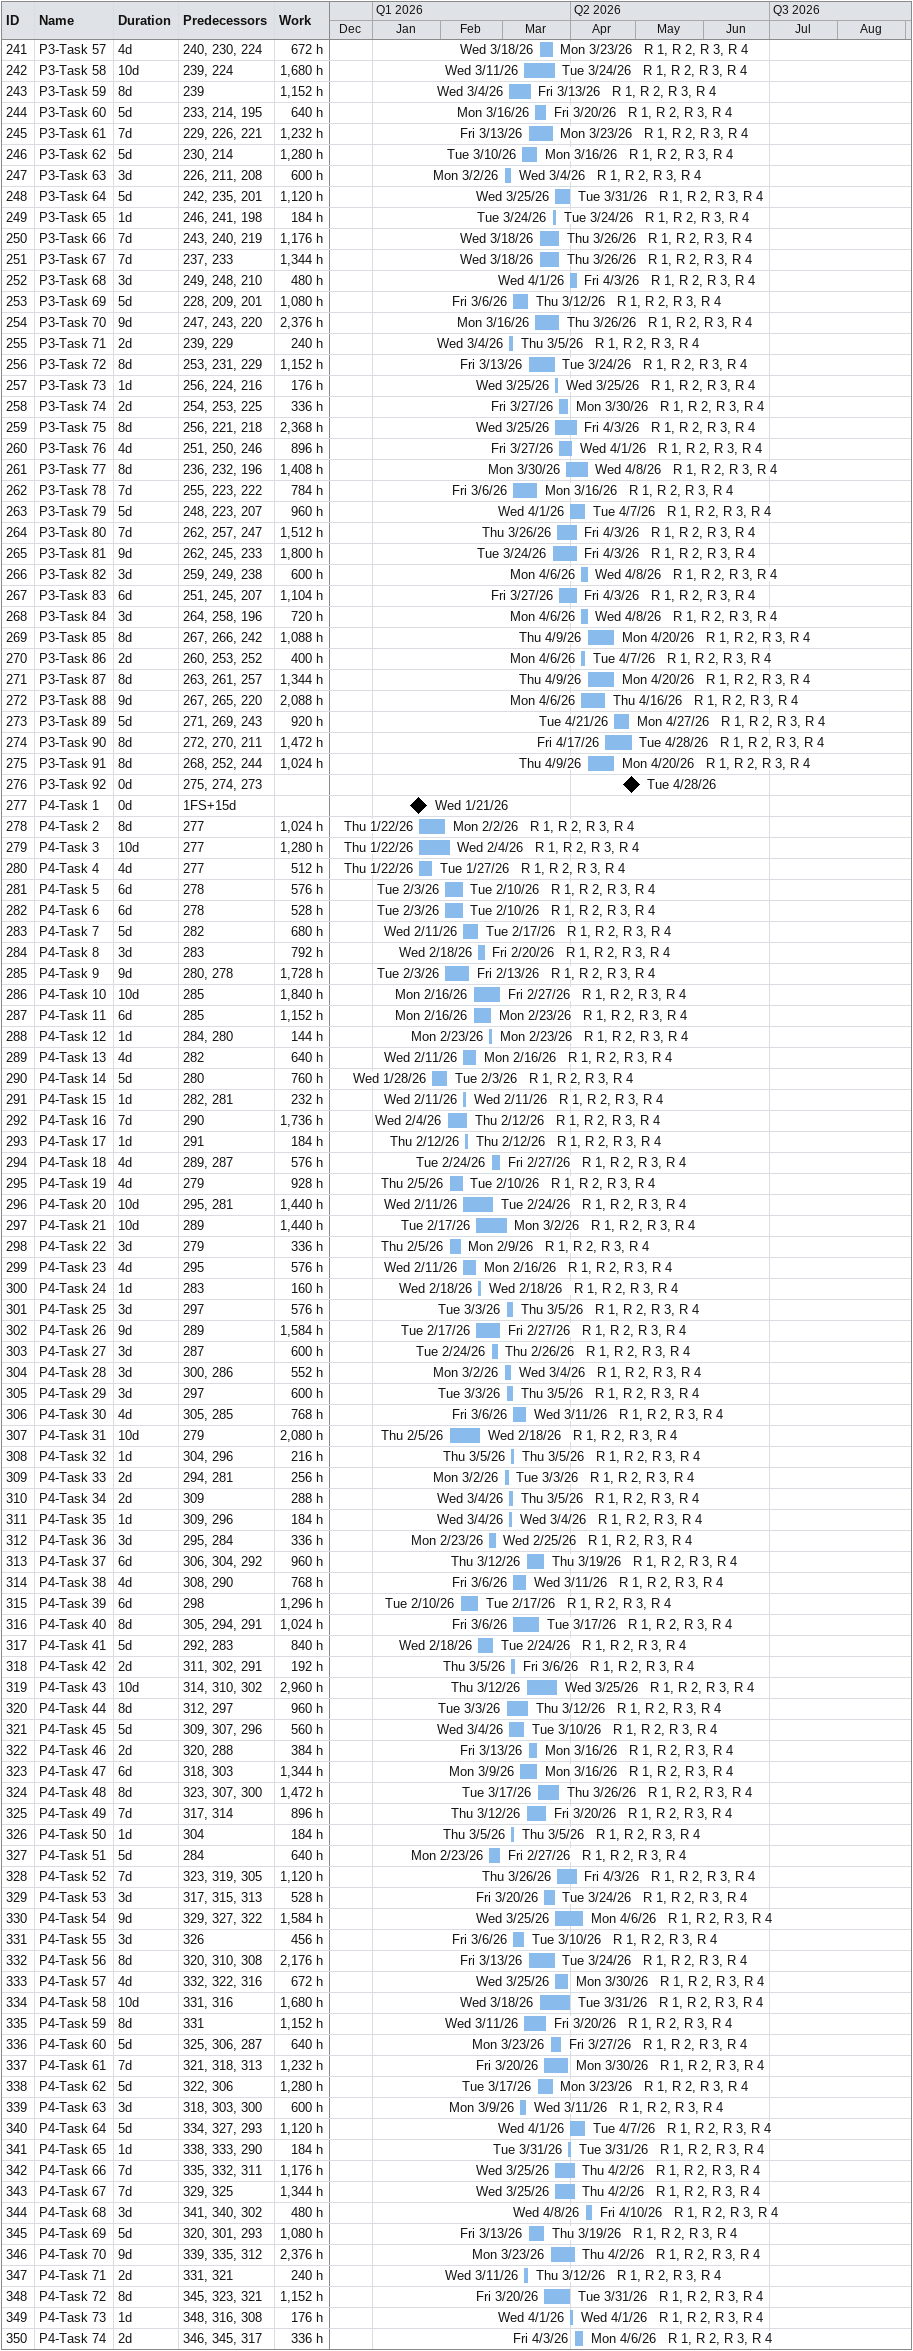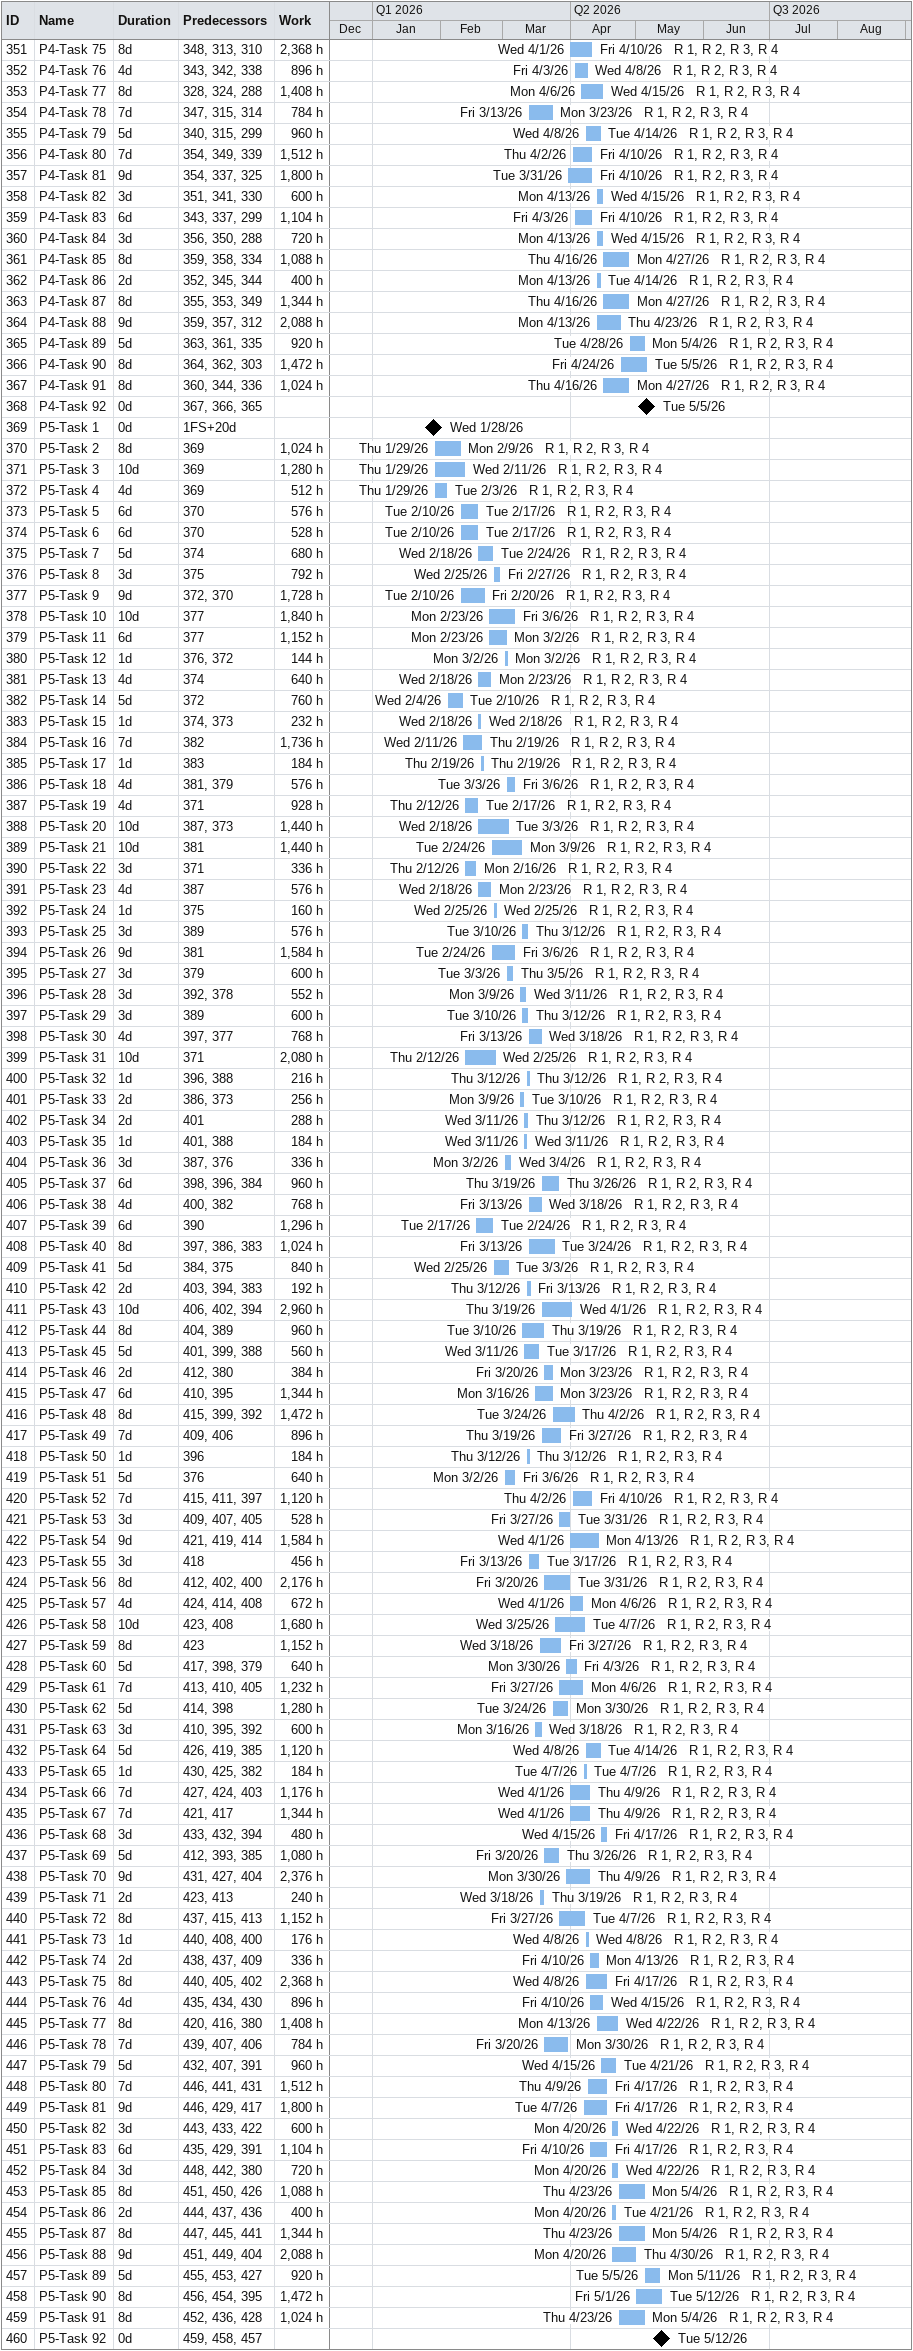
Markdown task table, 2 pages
| ID | Task | Duration | Start | Finish | Predecessors | Resources | Work (h) |
|---|---|---|---|---|---|---|---|
| 241 | P3-Task 57 | 4d | 2026-03-18 | 2026-03-23 | 240, 230, 224 | R 1, R 2, R 3, R 4 | 672 |
| 242 | P3-Task 58 | 10d | 2026-03-11 | 2026-03-24 | 239, 224 | R 1, R 2, R 3, R 4 | 1680 |
| 243 | P3-Task 59 | 8d | 2026-03-04 | 2026-03-13 | 239 | R 1, R 2, R 3, R 4 | 1152 |
| 244 | P3-Task 60 | 5d | 2026-03-16 | 2026-03-20 | 233, 214, 195 | R 1, R 2, R 3, R 4 | 640 |
| 245 | P3-Task 61 | 7d | 2026-03-13 | 2026-03-23 | 229, 226, 221 | R 1, R 2, R 3, R 4 | 1232 |
| 246 | P3-Task 62 | 5d | 2026-03-10 | 2026-03-16 | 230, 214 | R 1, R 2, R 3, R 4 | 1280 |
| 247 | P3-Task 63 | 3d | 2026-03-02 | 2026-03-04 | 226, 211, 208 | R 1, R 2, R 3, R 4 | 600 |
| 248 | P3-Task 64 | 5d | 2026-03-25 | 2026-03-31 | 242, 235, 201 | R 1, R 2, R 3, R 4 | 1120 |
| 249 | P3-Task 65 | 1d | 2026-03-24 | 2026-03-24 | 246, 241, 198 | R 1, R 2, R 3, R 4 | 184 |
| 250 | P3-Task 66 | 7d | 2026-03-18 | 2026-03-26 | 243, 240, 219 | R 1, R 2, R 3, R 4 | 1176 |
| 251 | P3-Task 67 | 7d | 2026-03-18 | 2026-03-26 | 237, 233 | R 1, R 2, R 3, R 4 | 1344 |
| 252 | P3-Task 68 | 3d | 2026-04-01 | 2026-04-03 | 249, 248, 210 | R 1, R 2, R 3, R 4 | 480 |
| 253 | P3-Task 69 | 5d | 2026-03-06 | 2026-03-12 | 228, 209, 201 | R 1, R 2, R 3, R 4 | 1080 |
| 254 | P3-Task 70 | 9d | 2026-03-16 | 2026-03-26 | 247, 243, 220 | R 1, R 2, R 3, R 4 | 2376 |
| 255 | P3-Task 71 | 2d | 2026-03-04 | 2026-03-05 | 239, 229 | R 1, R 2, R 3, R 4 | 240 |
| 256 | P3-Task 72 | 8d | 2026-03-13 | 2026-03-24 | 253, 231, 229 | R 1, R 2, R 3, R 4 | 1152 |
| 257 | P3-Task 73 | 1d | 2026-03-25 | 2026-03-25 | 256, 224, 216 | R 1, R 2, R 3, R 4 | 176 |
| 258 | P3-Task 74 | 2d | 2026-03-27 | 2026-03-30 | 254, 253, 225 | R 1, R 2, R 3, R 4 | 336 |
| 259 | P3-Task 75 | 8d | 2026-03-25 | 2026-04-03 | 256, 221, 218 | R 1, R 2, R 3, R 4 | 2368 |
| 260 | P3-Task 76 | 4d | 2026-03-27 | 2026-04-01 | 251, 250, 246 | R 1, R 2, R 3, R 4 | 896 |
| 261 | P3-Task 77 | 8d | 2026-03-30 | 2026-04-08 | 236, 232, 196 | R 1, R 2, R 3, R 4 | 1408 |
| 262 | P3-Task 78 | 7d | 2026-03-06 | 2026-03-16 | 255, 223, 222 | R 1, R 2, R 3, R 4 | 784 |
| 263 | P3-Task 79 | 5d | 2026-04-01 | 2026-04-07 | 248, 223, 207 | R 1, R 2, R 3, R 4 | 960 |
| 264 | P3-Task 80 | 7d | 2026-03-26 | 2026-04-03 | 262, 257, 247 | R 1, R 2, R 3, R 4 | 1512 |
| 265 | P3-Task 81 | 9d | 2026-03-24 | 2026-04-03 | 262, 245, 233 | R 1, R 2, R 3, R 4 | 1800 |
| 266 | P3-Task 82 | 3d | 2026-04-06 | 2026-04-08 | 259, 249, 238 | R 1, R 2, R 3, R 4 | 600 |
| 267 | P3-Task 83 | 6d | 2026-03-27 | 2026-04-03 | 251, 245, 207 | R 1, R 2, R 3, R 4 | 1104 |
| 268 | P3-Task 84 | 3d | 2026-04-06 | 2026-04-08 | 264, 258, 196 | R 1, R 2, R 3, R 4 | 720 |
| 269 | P3-Task 85 | 8d | 2026-04-09 | 2026-04-20 | 267, 266, 242 | R 1, R 2, R 3, R 4 | 1088 |
| 270 | P3-Task 86 | 2d | 2026-04-06 | 2026-04-07 | 260, 253, 252 | R 1, R 2, R 3, R 4 | 400 |
| 271 | P3-Task 87 | 8d | 2026-04-09 | 2026-04-20 | 263, 261, 257 | R 1, R 2, R 3, R 4 | 1344 |
| 272 | P3-Task 88 | 9d | 2026-04-06 | 2026-04-16 | 267, 265, 220 | R 1, R 2, R 3, R 4 | 2088 |
| 273 | P3-Task 89 | 5d | 2026-04-21 | 2026-04-27 | 271, 269, 243 | R 1, R 2, R 3, R 4 | 920 |
| 274 | P3-Task 90 | 8d | 2026-04-17 | 2026-04-28 | 272, 270, 211 | R 1, R 2, R 3, R 4 | 1472 |
| 275 | P3-Task 91 | 8d | 2026-04-09 | 2026-04-20 | 268, 252, 244 | R 1, R 2, R 3, R 4 | 1024 |
| 276 | P3-Task 92 | 0d | 2026-04-28 | 2026-04-28 | 275, 274, 273 |  |  |
| 277 | P4-Task 1 | 0d | 2026-01-21 | 2026-01-21 | 1FS+15d |  |  |
| 278 | P4-Task 2 | 8d | 2026-01-22 | 2026-02-02 | 277 | R 1, R 2, R 3, R 4 | 1024 |
| 279 | P4-Task 3 | 10d | 2026-01-22 | 2026-02-04 | 277 | R 1, R 2, R 3, R 4 | 1280 |
| 280 | P4-Task 4 | 4d | 2026-01-22 | 2026-01-27 | 277 | R 1, R 2, R 3, R 4 | 512 |
| 281 | P4-Task 5 | 6d | 2026-02-03 | 2026-02-10 | 278 | R 1, R 2, R 3, R 4 | 576 |
| 282 | P4-Task 6 | 6d | 2026-02-03 | 2026-02-10 | 278 | R 1, R 2, R 3, R 4 | 528 |
| 283 | P4-Task 7 | 5d | 2026-02-11 | 2026-02-17 | 282 | R 1, R 2, R 3, R 4 | 680 |
| 284 | P4-Task 8 | 3d | 2026-02-18 | 2026-02-20 | 283 | R 1, R 2, R 3, R 4 | 792 |
| 285 | P4-Task 9 | 9d | 2026-02-03 | 2026-02-13 | 280, 278 | R 1, R 2, R 3, R 4 | 1728 |
| 286 | P4-Task 10 | 10d | 2026-02-16 | 2026-02-27 | 285 | R 1, R 2, R 3, R 4 | 1840 |
| 287 | P4-Task 11 | 6d | 2026-02-16 | 2026-02-23 | 285 | R 1, R 2, R 3, R 4 | 1152 |
| 288 | P4-Task 12 | 1d | 2026-02-23 | 2026-02-23 | 284, 280 | R 1, R 2, R 3, R 4 | 144 |
| 289 | P4-Task 13 | 4d | 2026-02-11 | 2026-02-16 | 282 | R 1, R 2, R 3, R 4 | 640 |
| 290 | P4-Task 14 | 5d | 2026-01-28 | 2026-02-03 | 280 | R 1, R 2, R 3, R 4 | 760 |
| 291 | P4-Task 15 | 1d | 2026-02-11 | 2026-02-11 | 282, 281 | R 1, R 2, R 3, R 4 | 232 |
| 292 | P4-Task 16 | 7d | 2026-02-04 | 2026-02-12 | 290 | R 1, R 2, R 3, R 4 | 1736 |
| 293 | P4-Task 17 | 1d | 2026-02-12 | 2026-02-12 | 291 | R 1, R 2, R 3, R 4 | 184 |
| 294 | P4-Task 18 | 4d | 2026-02-24 | 2026-02-27 | 289, 287 | R 1, R 2, R 3, R 4 | 576 |
| 295 | P4-Task 19 | 4d | 2026-02-05 | 2026-02-10 | 279 | R 1, R 2, R 3, R 4 | 928 |
| 296 | P4-Task 20 | 10d | 2026-02-11 | 2026-02-24 | 295, 281 | R 1, R 2, R 3, R 4 | 1440 |
| 297 | P4-Task 21 | 10d | 2026-02-17 | 2026-03-02 | 289 | R 1, R 2, R 3, R 4 | 1440 |
| 298 | P4-Task 22 | 3d | 2026-02-05 | 2026-02-09 | 279 | R 1, R 2, R 3, R 4 | 336 |
| 299 | P4-Task 23 | 4d | 2026-02-11 | 2026-02-16 | 295 | R 1, R 2, R 3, R 4 | 576 |
| 300 | P4-Task 24 | 1d | 2026-02-18 | 2026-02-18 | 283 | R 1, R 2, R 3, R 4 | 160 |
| 301 | P4-Task 25 | 3d | 2026-03-03 | 2026-03-05 | 297 | R 1, R 2, R 3, R 4 | 576 |
| 302 | P4-Task 26 | 9d | 2026-02-17 | 2026-02-27 | 289 | R 1, R 2, R 3, R 4 | 1584 |
| 303 | P4-Task 27 | 3d | 2026-02-24 | 2026-02-26 | 287 | R 1, R 2, R 3, R 4 | 600 |
| 304 | P4-Task 28 | 3d | 2026-03-02 | 2026-03-04 | 300, 286 | R 1, R 2, R 3, R 4 | 552 |
| 305 | P4-Task 29 | 3d | 2026-03-03 | 2026-03-05 | 297 | R 1, R 2, R 3, R 4 | 600 |
| 306 | P4-Task 30 | 4d | 2026-03-06 | 2026-03-11 | 305, 285 | R 1, R 2, R 3, R 4 | 768 |
| 307 | P4-Task 31 | 10d | 2026-02-05 | 2026-02-18 | 279 | R 1, R 2, R 3, R 4 | 2080 |
| 308 | P4-Task 32 | 1d | 2026-03-05 | 2026-03-05 | 304, 296 | R 1, R 2, R 3, R 4 | 216 |
| 309 | P4-Task 33 | 2d | 2026-03-02 | 2026-03-03 | 294, 281 | R 1, R 2, R 3, R 4 | 256 |
| 310 | P4-Task 34 | 2d | 2026-03-04 | 2026-03-05 | 309 | R 1, R 2, R 3, R 4 | 288 |
| 311 | P4-Task 35 | 1d | 2026-03-04 | 2026-03-04 | 309, 296 | R 1, R 2, R 3, R 4 | 184 |
| 312 | P4-Task 36 | 3d | 2026-02-23 | 2026-02-25 | 295, 284 | R 1, R 2, R 3, R 4 | 336 |
| 313 | P4-Task 37 | 6d | 2026-03-12 | 2026-03-19 | 306, 304, 292 | R 1, R 2, R 3, R 4 | 960 |
| 314 | P4-Task 38 | 4d | 2026-03-06 | 2026-03-11 | 308, 290 | R 1, R 2, R 3, R 4 | 768 |
| 315 | P4-Task 39 | 6d | 2026-02-10 | 2026-02-17 | 298 | R 1, R 2, R 3, R 4 | 1296 |
| 316 | P4-Task 40 | 8d | 2026-03-06 | 2026-03-17 | 305, 294, 291 | R 1, R 2, R 3, R 4 | 1024 |
| 317 | P4-Task 41 | 5d | 2026-02-18 | 2026-02-24 | 292, 283 | R 1, R 2, R 3, R 4 | 840 |
| 318 | P4-Task 42 | 2d | 2026-03-05 | 2026-03-06 | 311, 302, 291 | R 1, R 2, R 3, R 4 | 192 |
| 319 | P4-Task 43 | 10d | 2026-03-12 | 2026-03-25 | 314, 310, 302 | R 1, R 2, R 3, R 4 | 2960 |
| 320 | P4-Task 44 | 8d | 2026-03-03 | 2026-03-12 | 312, 297 | R 1, R 2, R 3, R 4 | 960 |
| 321 | P4-Task 45 | 5d | 2026-03-04 | 2026-03-10 | 309, 307, 296 | R 1, R 2, R 3, R 4 | 560 |
| 322 | P4-Task 46 | 2d | 2026-03-13 | 2026-03-16 | 320, 288 | R 1, R 2, R 3, R 4 | 384 |
| 323 | P4-Task 47 | 6d | 2026-03-09 | 2026-03-16 | 318, 303 | R 1, R 2, R 3, R 4 | 1344 |
| 324 | P4-Task 48 | 8d | 2026-03-17 | 2026-03-26 | 323, 307, 300 | R 1, R 2, R 3, R 4 | 1472 |
| 325 | P4-Task 49 | 7d | 2026-03-12 | 2026-03-20 | 317, 314 | R 1, R 2, R 3, R 4 | 896 |
| 326 | P4-Task 50 | 1d | 2026-03-05 | 2026-03-05 | 304 | R 1, R 2, R 3, R 4 | 184 |
| 327 | P4-Task 51 | 5d | 2026-02-23 | 2026-02-27 | 284 | R 1, R 2, R 3, R 4 | 640 |
| 328 | P4-Task 52 | 7d | 2026-03-26 | 2026-04-03 | 323, 319, 305 | R 1, R 2, R 3, R 4 | 1120 |
| 329 | P4-Task 53 | 3d | 2026-03-20 | 2026-03-24 | 317, 315, 313 | R 1, R 2, R 3, R 4 | 528 |
| 330 | P4-Task 54 | 9d | 2026-03-25 | 2026-04-06 | 329, 327, 322 | R 1, R 2, R 3, R 4 | 1584 |
| 331 | P4-Task 55 | 3d | 2026-03-06 | 2026-03-10 | 326 | R 1, R 2, R 3, R 4 | 456 |
| 332 | P4-Task 56 | 8d | 2026-03-13 | 2026-03-24 | 320, 310, 308 | R 1, R 2, R 3, R 4 | 2176 |
| 333 | P4-Task 57 | 4d | 2026-03-25 | 2026-03-30 | 332, 322, 316 | R 1, R 2, R 3, R 4 | 672 |
| 334 | P4-Task 58 | 10d | 2026-03-18 | 2026-03-31 | 331, 316 | R 1, R 2, R 3, R 4 | 1680 |
| 335 | P4-Task 59 | 8d | 2026-03-11 | 2026-03-20 | 331 | R 1, R 2, R 3, R 4 | 1152 |
| 336 | P4-Task 60 | 5d | 2026-03-23 | 2026-03-27 | 325, 306, 287 | R 1, R 2, R 3, R 4 | 640 |
| 337 | P4-Task 61 | 7d | 2026-03-20 | 2026-03-30 | 321, 318, 313 | R 1, R 2, R 3, R 4 | 1232 |
| 338 | P4-Task 62 | 5d | 2026-03-17 | 2026-03-23 | 322, 306 | R 1, R 2, R 3, R 4 | 1280 |
| 339 | P4-Task 63 | 3d | 2026-03-09 | 2026-03-11 | 318, 303, 300 | R 1, R 2, R 3, R 4 | 600 |
| 340 | P4-Task 64 | 5d | 2026-04-01 | 2026-04-07 | 334, 327, 293 | R 1, R 2, R 3, R 4 | 1120 |
| 341 | P4-Task 65 | 1d | 2026-03-31 | 2026-03-31 | 338, 333, 290 | R 1, R 2, R 3, R 4 | 184 |
| 342 | P4-Task 66 | 7d | 2026-03-25 | 2026-04-02 | 335, 332, 311 | R 1, R 2, R 3, R 4 | 1176 |
| 343 | P4-Task 67 | 7d | 2026-03-25 | 2026-04-02 | 329, 325 | R 1, R 2, R 3, R 4 | 1344 |
| 344 | P4-Task 68 | 3d | 2026-04-08 | 2026-04-10 | 341, 340, 302 | R 1, R 2, R 3, R 4 | 480 |
| 345 | P4-Task 69 | 5d | 2026-03-13 | 2026-03-19 | 320, 301, 293 | R 1, R 2, R 3, R 4 | 1080 |
| 346 | P4-Task 70 | 9d | 2026-03-23 | 2026-04-02 | 339, 335, 312 | R 1, R 2, R 3, R 4 | 2376 |
| 347 | P4-Task 71 | 2d | 2026-03-11 | 2026-03-12 | 331, 321 | R 1, R 2, R 3, R 4 | 240 |
| 348 | P4-Task 72 | 8d | 2026-03-20 | 2026-03-31 | 345, 323, 321 | R 1, R 2, R 3, R 4 | 1152 |
| 349 | P4-Task 73 | 1d | 2026-04-01 | 2026-04-01 | 348, 316, 308 | R 1, R 2, R 3, R 4 | 176 |
| 350 | P4-Task 74 | 2d | 2026-04-03 | 2026-04-06 | 346, 345, 317 | R 1, R 2, R 3, R 4 | 336 |
| 351 | P4-Task 75 | 8d | 2026-04-01 | 2026-04-10 | 348, 313, 310 | R 1, R 2, R 3, R 4 | 2368 |
| 352 | P4-Task 76 | 4d | 2026-04-03 | 2026-04-08 | 343, 342, 338 | R 1, R 2, R 3, R 4 | 896 |
| 353 | P4-Task 77 | 8d | 2026-04-06 | 2026-04-15 | 328, 324, 288 | R 1, R 2, R 3, R 4 | 1408 |
| 354 | P4-Task 78 | 7d | 2026-03-13 | 2026-03-23 | 347, 315, 314 | R 1, R 2, R 3, R 4 | 784 |
| 355 | P4-Task 79 | 5d | 2026-04-08 | 2026-04-14 | 340, 315, 299 | R 1, R 2, R 3, R 4 | 960 |
| 356 | P4-Task 80 | 7d | 2026-04-02 | 2026-04-10 | 354, 349, 339 | R 1, R 2, R 3, R 4 | 1512 |
| 357 | P4-Task 81 | 9d | 2026-03-31 | 2026-04-10 | 354, 337, 325 | R 1, R 2, R 3, R 4 | 1800 |
| 358 | P4-Task 82 | 3d | 2026-04-13 | 2026-04-15 | 351, 341, 330 | R 1, R 2, R 3, R 4 | 600 |
| 359 | P4-Task 83 | 6d | 2026-04-03 | 2026-04-10 | 343, 337, 299 | R 1, R 2, R 3, R 4 | 1104 |
| 360 | P4-Task 84 | 3d | 2026-04-13 | 2026-04-15 | 356, 350, 288 | R 1, R 2, R 3, R 4 | 720 |
| 361 | P4-Task 85 | 8d | 2026-04-16 | 2026-04-27 | 359, 358, 334 | R 1, R 2, R 3, R 4 | 1088 |
| 362 | P4-Task 86 | 2d | 2026-04-13 | 2026-04-14 | 352, 345, 344 | R 1, R 2, R 3, R 4 | 400 |
| 363 | P4-Task 87 | 8d | 2026-04-16 | 2026-04-27 | 355, 353, 349 | R 1, R 2, R 3, R 4 | 1344 |
| 364 | P4-Task 88 | 9d | 2026-04-13 | 2026-04-23 | 359, 357, 312 | R 1, R 2, R 3, R 4 | 2088 |
| 365 | P4-Task 89 | 5d | 2026-04-28 | 2026-05-04 | 363, 361, 335 | R 1, R 2, R 3, R 4 | 920 |
| 366 | P4-Task 90 | 8d | 2026-04-24 | 2026-05-05 | 364, 362, 303 | R 1, R 2, R 3, R 4 | 1472 |
| 367 | P4-Task 91 | 8d | 2026-04-16 | 2026-04-27 | 360, 344, 336 | R 1, R 2, R 3, R 4 | 1024 |
| 368 | P4-Task 92 | 0d | 2026-05-05 | 2026-05-05 | 367, 366, 365 |  |  |
| 369 | P5-Task 1 | 0d | 2026-01-28 | 2026-01-28 | 1FS+20d |  |  |
| 370 | P5-Task 2 | 8d | 2026-01-29 | 2026-02-09 | 369 | R 1, R 2, R 3, R 4 | 1024 |
| 371 | P5-Task 3 | 10d | 2026-01-29 | 2026-02-11 | 369 | R 1, R 2, R 3, R 4 | 1280 |
| 372 | P5-Task 4 | 4d | 2026-01-29 | 2026-02-03 | 369 | R 1, R 2, R 3, R 4 | 512 |
| 373 | P5-Task 5 | 6d | 2026-02-10 | 2026-02-17 | 370 | R 1, R 2, R 3, R 4 | 576 |
| 374 | P5-Task 6 | 6d | 2026-02-10 | 2026-02-17 | 370 | R 1, R 2, R 3, R 4 | 528 |
| 375 | P5-Task 7 | 5d | 2026-02-18 | 2026-02-24 | 374 | R 1, R 2, R 3, R 4 | 680 |
| 376 | P5-Task 8 | 3d | 2026-02-25 | 2026-02-27 | 375 | R 1, R 2, R 3, R 4 | 792 |
| 377 | P5-Task 9 | 9d | 2026-02-10 | 2026-02-20 | 372, 370 | R 1, R 2, R 3, R 4 | 1728 |
| 378 | P5-Task 10 | 10d | 2026-02-23 | 2026-03-06 | 377 | R 1, R 2, R 3, R 4 | 1840 |
| 379 | P5-Task 11 | 6d | 2026-02-23 | 2026-03-02 | 377 | R 1, R 2, R 3, R 4 | 1152 |
| 380 | P5-Task 12 | 1d | 2026-03-02 | 2026-03-02 | 376, 372 | R 1, R 2, R 3, R 4 | 144 |
| 381 | P5-Task 13 | 4d | 2026-02-18 | 2026-02-23 | 374 | R 1, R 2, R 3, R 4 | 640 |
| 382 | P5-Task 14 | 5d | 2026-02-04 | 2026-02-10 | 372 | R 1, R 2, R 3, R 4 | 760 |
| 383 | P5-Task 15 | 1d | 2026-02-18 | 2026-02-18 | 374, 373 | R 1, R 2, R 3, R 4 | 232 |
| 384 | P5-Task 16 | 7d | 2026-02-11 | 2026-02-19 | 382 | R 1, R 2, R 3, R 4 | 1736 |
| 385 | P5-Task 17 | 1d | 2026-02-19 | 2026-02-19 | 383 | R 1, R 2, R 3, R 4 | 184 |
| 386 | P5-Task 18 | 4d | 2026-03-03 | 2026-03-06 | 381, 379 | R 1, R 2, R 3, R 4 | 576 |
| 387 | P5-Task 19 | 4d | 2026-02-12 | 2026-02-17 | 371 | R 1, R 2, R 3, R 4 | 928 |
| 388 | P5-Task 20 | 10d | 2026-02-18 | 2026-03-03 | 387, 373 | R 1, R 2, R 3, R 4 | 1440 |
| 389 | P5-Task 21 | 10d | 2026-02-24 | 2026-03-09 | 381 | R 1, R 2, R 3, R 4 | 1440 |
| 390 | P5-Task 22 | 3d | 2026-02-12 | 2026-02-16 | 371 | R 1, R 2, R 3, R 4 | 336 |
| 391 | P5-Task 23 | 4d | 2026-02-18 | 2026-02-23 | 387 | R 1, R 2, R 3, R 4 | 576 |
| 392 | P5-Task 24 | 1d | 2026-02-25 | 2026-02-25 | 375 | R 1, R 2, R 3, R 4 | 160 |
| 393 | P5-Task 25 | 3d | 2026-03-10 | 2026-03-12 | 389 | R 1, R 2, R 3, R 4 | 576 |
| 394 | P5-Task 26 | 9d | 2026-02-24 | 2026-03-06 | 381 | R 1, R 2, R 3, R 4 | 1584 |
| 395 | P5-Task 27 | 3d | 2026-03-03 | 2026-03-05 | 379 | R 1, R 2, R 3, R 4 | 600 |
| 396 | P5-Task 28 | 3d | 2026-03-09 | 2026-03-11 | 392, 378 | R 1, R 2, R 3, R 4 | 552 |
| 397 | P5-Task 29 | 3d | 2026-03-10 | 2026-03-12 | 389 | R 1, R 2, R 3, R 4 | 600 |
| 398 | P5-Task 30 | 4d | 2026-03-13 | 2026-03-18 | 397, 377 | R 1, R 2, R 3, R 4 | 768 |
| 399 | P5-Task 31 | 10d | 2026-02-12 | 2026-02-25 | 371 | R 1, R 2, R 3, R 4 | 2080 |
| 400 | P5-Task 32 | 1d | 2026-03-12 | 2026-03-12 | 396, 388 | R 1, R 2, R 3, R 4 | 216 |
| 401 | P5-Task 33 | 2d | 2026-03-09 | 2026-03-10 | 386, 373 | R 1, R 2, R 3, R 4 | 256 |
| 402 | P5-Task 34 | 2d | 2026-03-11 | 2026-03-12 | 401 | R 1, R 2, R 3, R 4 | 288 |
| 403 | P5-Task 35 | 1d | 2026-03-11 | 2026-03-11 | 401, 388 | R 1, R 2, R 3, R 4 | 184 |
| 404 | P5-Task 36 | 3d | 2026-03-02 | 2026-03-04 | 387, 376 | R 1, R 2, R 3, R 4 | 336 |
| 405 | P5-Task 37 | 6d | 2026-03-19 | 2026-03-26 | 398, 396, 384 | R 1, R 2, R 3, R 4 | 960 |
| 406 | P5-Task 38 | 4d | 2026-03-13 | 2026-03-18 | 400, 382 | R 1, R 2, R 3, R 4 | 768 |
| 407 | P5-Task 39 | 6d | 2026-02-17 | 2026-02-24 | 390 | R 1, R 2, R 3, R 4 | 1296 |
| 408 | P5-Task 40 | 8d | 2026-03-13 | 2026-03-24 | 397, 386, 383 | R 1, R 2, R 3, R 4 | 1024 |
| 409 | P5-Task 41 | 5d | 2026-02-25 | 2026-03-03 | 384, 375 | R 1, R 2, R 3, R 4 | 840 |
| 410 | P5-Task 42 | 2d | 2026-03-12 | 2026-03-13 | 403, 394, 383 | R 1, R 2, R 3, R 4 | 192 |
| 411 | P5-Task 43 | 10d | 2026-03-19 | 2026-04-01 | 406, 402, 394 | R 1, R 2, R 3, R 4 | 2960 |
| 412 | P5-Task 44 | 8d | 2026-03-10 | 2026-03-19 | 404, 389 | R 1, R 2, R 3, R 4 | 960 |
| 413 | P5-Task 45 | 5d | 2026-03-11 | 2026-03-17 | 401, 399, 388 | R 1, R 2, R 3, R 4 | 560 |
| 414 | P5-Task 46 | 2d | 2026-03-20 | 2026-03-23 | 412, 380 | R 1, R 2, R 3, R 4 | 384 |
| 415 | P5-Task 47 | 6d | 2026-03-16 | 2026-03-23 | 410, 395 | R 1, R 2, R 3, R 4 | 1344 |
| 416 | P5-Task 48 | 8d | 2026-03-24 | 2026-04-02 | 415, 399, 392 | R 1, R 2, R 3, R 4 | 1472 |
| 417 | P5-Task 49 | 7d | 2026-03-19 | 2026-03-27 | 409, 406 | R 1, R 2, R 3, R 4 | 896 |
| 418 | P5-Task 50 | 1d | 2026-03-12 | 2026-03-12 | 396 | R 1, R 2, R 3, R 4 | 184 |
| 419 | P5-Task 51 | 5d | 2026-03-02 | 2026-03-06 | 376 | R 1, R 2, R 3, R 4 | 640 |
| 420 | P5-Task 52 | 7d | 2026-04-02 | 2026-04-10 | 415, 411, 397 | R 1, R 2, R 3, R 4 | 1120 |
| 421 | P5-Task 53 | 3d | 2026-03-27 | 2026-03-31 | 409, 407, 405 | R 1, R 2, R 3, R 4 | 528 |
| 422 | P5-Task 54 | 9d | 2026-04-01 | 2026-04-13 | 421, 419, 414 | R 1, R 2, R 3, R 4 | 1584 |
| 423 | P5-Task 55 | 3d | 2026-03-13 | 2026-03-17 | 418 | R 1, R 2, R 3, R 4 | 456 |
| 424 | P5-Task 56 | 8d | 2026-03-20 | 2026-03-31 | 412, 402, 400 | R 1, R 2, R 3, R 4 | 2176 |
| 425 | P5-Task 57 | 4d | 2026-04-01 | 2026-04-06 | 424, 414, 408 | R 1, R 2, R 3, R 4 | 672 |
| 426 | P5-Task 58 | 10d | 2026-03-25 | 2026-04-07 | 423, 408 | R 1, R 2, R 3, R 4 | 1680 |
| 427 | P5-Task 59 | 8d | 2026-03-18 | 2026-03-27 | 423 | R 1, R 2, R 3, R 4 | 1152 |
| 428 | P5-Task 60 | 5d | 2026-03-30 | 2026-04-03 | 417, 398, 379 | R 1, R 2, R 3, R 4 | 640 |
| 429 | P5-Task 61 | 7d | 2026-03-27 | 2026-04-06 | 413, 410, 405 | R 1, R 2, R 3, R 4 | 1232 |
| 430 | P5-Task 62 | 5d | 2026-03-24 | 2026-03-30 | 414, 398 | R 1, R 2, R 3, R 4 | 1280 |
| 431 | P5-Task 63 | 3d | 2026-03-16 | 2026-03-18 | 410, 395, 392 | R 1, R 2, R 3, R 4 | 600 |
| 432 | P5-Task 64 | 5d | 2026-04-08 | 2026-04-14 | 426, 419, 385 | R 1, R 2, R 3, R 4 | 1120 |
| 433 | P5-Task 65 | 1d | 2026-04-07 | 2026-04-07 | 430, 425, 382 | R 1, R 2, R 3, R 4 | 184 |
| 434 | P5-Task 66 | 7d | 2026-04-01 | 2026-04-09 | 427, 424, 403 | R 1, R 2, R 3, R 4 | 1176 |
| 435 | P5-Task 67 | 7d | 2026-04-01 | 2026-04-09 | 421, 417 | R 1, R 2, R 3, R 4 | 1344 |
| 436 | P5-Task 68 | 3d | 2026-04-15 | 2026-04-17 | 433, 432, 394 | R 1, R 2, R 3, R 4 | 480 |
| 437 | P5-Task 69 | 5d | 2026-03-20 | 2026-03-26 | 412, 393, 385 | R 1, R 2, R 3, R 4 | 1080 |
| 438 | P5-Task 70 | 9d | 2026-03-30 | 2026-04-09 | 431, 427, 404 | R 1, R 2, R 3, R 4 | 2376 |
| 439 | P5-Task 71 | 2d | 2026-03-18 | 2026-03-19 | 423, 413 | R 1, R 2, R 3, R 4 | 240 |
| 440 | P5-Task 72 | 8d | 2026-03-27 | 2026-04-07 | 437, 415, 413 | R 1, R 2, R 3, R 4 | 1152 |
| 441 | P5-Task 73 | 1d | 2026-04-08 | 2026-04-08 | 440, 408, 400 | R 1, R 2, R 3, R 4 | 176 |
| 442 | P5-Task 74 | 2d | 2026-04-10 | 2026-04-13 | 438, 437, 409 | R 1, R 2, R 3, R 4 | 336 |
| 443 | P5-Task 75 | 8d | 2026-04-08 | 2026-04-17 | 440, 405, 402 | R 1, R 2, R 3, R 4 | 2368 |
| 444 | P5-Task 76 | 4d | 2026-04-10 | 2026-04-15 | 435, 434, 430 | R 1, R 2, R 3, R 4 | 896 |
| 445 | P5-Task 77 | 8d | 2026-04-13 | 2026-04-22 | 420, 416, 380 | R 1, R 2, R 3, R 4 | 1408 |
| 446 | P5-Task 78 | 7d | 2026-03-20 | 2026-03-30 | 439, 407, 406 | R 1, R 2, R 3, R 4 | 784 |
| 447 | P5-Task 79 | 5d | 2026-04-15 | 2026-04-21 | 432, 407, 391 | R 1, R 2, R 3, R 4 | 960 |
| 448 | P5-Task 80 | 7d | 2026-04-09 | 2026-04-17 | 446, 441, 431 | R 1, R 2, R 3, R 4 | 1512 |
| 449 | P5-Task 81 | 9d | 2026-04-07 | 2026-04-17 | 446, 429, 417 | R 1, R 2, R 3, R 4 | 1800 |
| 450 | P5-Task 82 | 3d | 2026-04-20 | 2026-04-22 | 443, 433, 422 | R 1, R 2, R 3, R 4 | 600 |
| 451 | P5-Task 83 | 6d | 2026-04-10 | 2026-04-17 | 435, 429, 391 | R 1, R 2, R 3, R 4 | 1104 |
| 452 | P5-Task 84 | 3d | 2026-04-20 | 2026-04-22 | 448, 442, 380 | R 1, R 2, R 3, R 4 | 720 |
| 453 | P5-Task 85 | 8d | 2026-04-23 | 2026-05-04 | 451, 450, 426 | R 1, R 2, R 3, R 4 | 1088 |
| 454 | P5-Task 86 | 2d | 2026-04-20 | 2026-04-21 | 444, 437, 436 | R 1, R 2, R 3, R 4 | 400 |
| 455 | P5-Task 87 | 8d | 2026-04-23 | 2026-05-04 | 447, 445, 441 | R 1, R 2, R 3, R 4 | 1344 |
| 456 | P5-Task 88 | 9d | 2026-04-20 | 2026-04-30 | 451, 449, 404 | R 1, R 2, R 3, R 4 | 2088 |
| 457 | P5-Task 89 | 5d | 2026-05-05 | 2026-05-11 | 455, 453, 427 | R 1, R 2, R 3, R 4 | 920 |
| 458 | P5-Task 90 | 8d | 2026-05-01 | 2026-05-12 | 456, 454, 395 | R 1, R 2, R 3, R 4 | 1472 |
| 459 | P5-Task 91 | 8d | 2026-04-23 | 2026-05-04 | 452, 436, 428 | R 1, R 2, R 3, R 4 | 1024 |
| 460 | P5-Task 92 | 0d | 2026-05-12 | 2026-05-12 | 459, 458, 457 |  |  |
